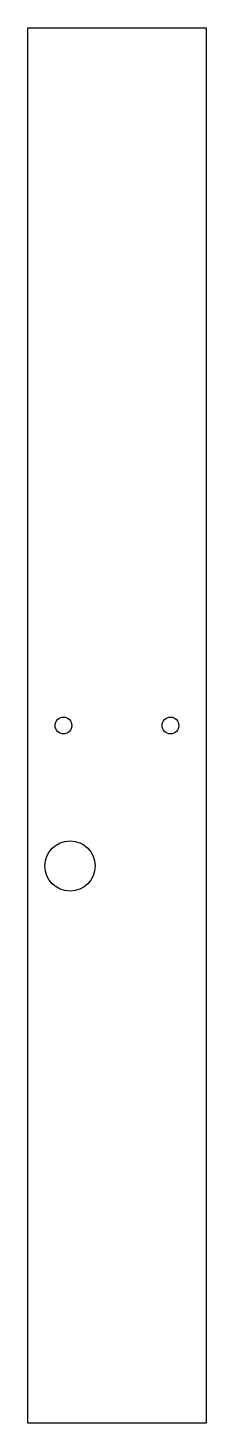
# Model space of a CAD drawing. Header units: inches. Extents: x 0.2 to 1.6, y -5.2 to 5.2.
import ezdxf

# ---------------------------------------------------------------- set-up
doc = ezdxf.new("R2010")
doc.units = ezdxf.units.IN
doc.layers.get('0').update_dxf_attribs({"linetype": 'CONTINUOUS'})

msp = doc.modelspace()

# ---------------------------------------------------------------- linework, layer by layer
msp.add_lwpolyline([(1.578, 5.224), (1.578, -5.224), (0.239, -5.224), (0.239, 5.224)], close=True)
for centre, radius in [((0.507, 0), 0.0625), ((1.31, 0), 0.0625), ((0.556, -1.052), 0.188)]:
    msp.add_circle(centre, radius)

doc.saveas('drawing.dxf')
